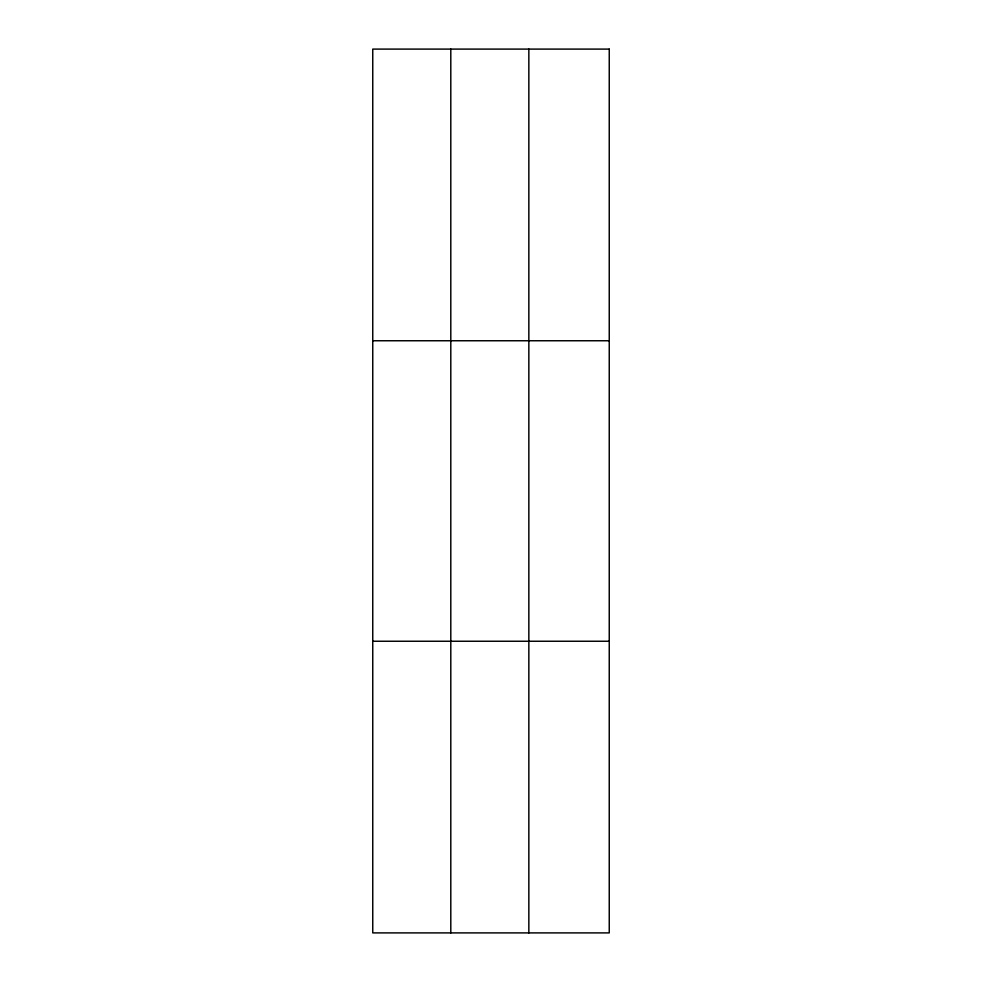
<?xml version="1.0" encoding="UTF-8"?>
<svg xmlns="http://www.w3.org/2000/svg" width="982" height="982" viewBox="0 0 982 982"><rect width="100%" height="100%" fill="white"/><g stroke="black" fill="none" stroke-linecap="round" stroke-linejoin="round"><path stroke-width="1.47" d="M450.799 49.1L450.799 932.9M528.844 49.1L528.844 932.9M372.755 340.754L609.245 340.754M372.755 641.246L609.245 641.246M609.245 49.1L609.245 932.9L372.755 932.9L372.755 49.1L609.245 49.1"/></g></svg>
